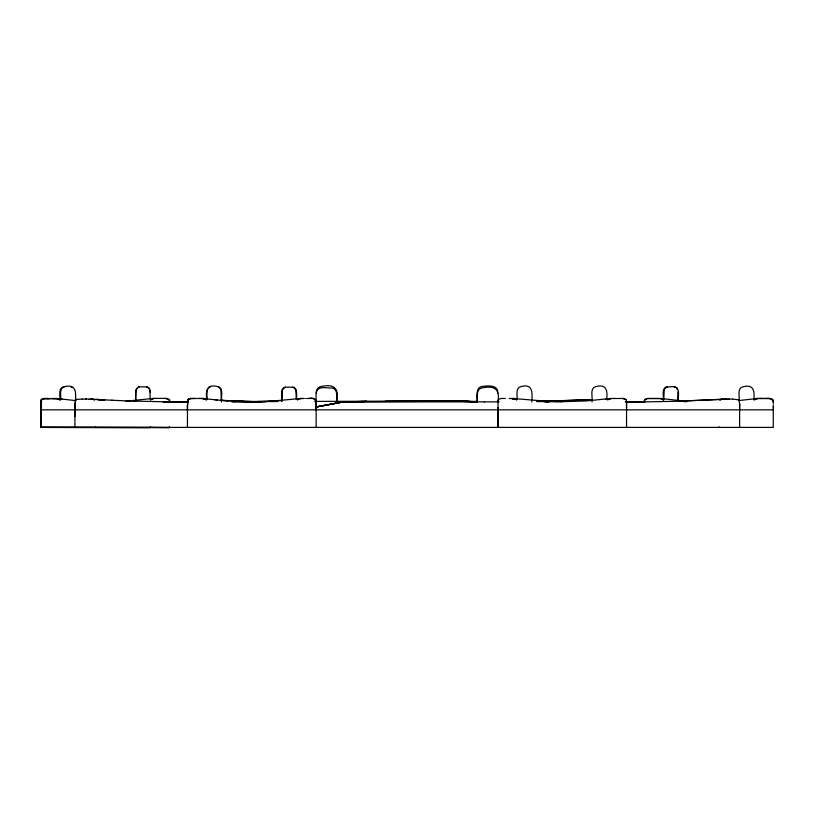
<?xml version="1.0" encoding="UTF-8"?>
<svg xmlns="http://www.w3.org/2000/svg" width="814" height="814" viewBox="0 0 814 814"><rect width="100%" height="100%" fill="white"/><g stroke="black" fill="none" stroke-linecap="round" stroke-linejoin="round"><path stroke-width="1.22" d="M40.72 409.422L40.731 408.659M40.741 406.542L40.741 405.779M74.919 416.422L74.929 405.453A42.532 30.087 90 0 0 74.908 404.151L75.254 400.447A2.015 1.425 -90 0 1 75.641 399.908L76.862 399.298M187.454 408.852L187.454 409.503M316.137 409.279L316.137 427.401M316.137 409.839C316.738 404.151 316.738 395.96 308.465 398.473M316.147 409.503L316.137 408.821M739.611 409.127L739.611 427.401M40.731 408.842L40.731 408.079M40.741 407.122L40.741 406.359M626.546 427.401L626.546 408.648M40.731 409.839L40.731 427.401L773.269 427.401L773.269 408.079M40.731 408.262L40.741 406.939M74.919 409.004L74.888 405.168M187.454 408.679L187.871 399.827L189.489 398.646L194.058 398.463L192.613 398.514M40.7 403.134L40.71 402.401M187.464 407.244L187.454 427.401M626.546 409.839L626.546 404.619A4.406 1.374 -88.8 0 0 626.577 404.08L626.373 402.665M739.611 409.839L739.611 407.753M773.29 403.49L773.269 401.831M773.269 404.914L773.259 406.939M187.434 402.655L187.668 400.366A2.493 1.76 -90 0 1 187.983 399.654L189.998 398.555A21.998 15.486 -90 0 1 191.015 398.484A23.586 16.677 -90 0 0 190.262 398.575L188.41 399.135A2.422 1.709 90 0 0 187.668 400.366M739.611 409.004L739.6 405.443A42.552 30.118 -90 0 1 739.621 404.151L739.275 400.447A2.015 1.425 90 0 0 738.888 399.908L732.773 399.074M739.641 405.189L739.6 407.621M40.71 402.574L40.731 401.862M187.434 402.401L187.668 400.407M644.037 402.401L644.271 400.407A2.493 1.76 -90 0 1 644.586 399.654L646.865 398.575A23.586 16.677 90 0 1 647.618 398.534L659.533 398.534A21.815 15.425 90 0 1 660.632 398.606L662.138 399.186M644.566 402.37L644.8 400.366A2.503 1.76 -90 0 1 645.115 399.603L647.395 398.524A23.698 16.677 90 0 1 648.148 398.484L651.19 398.463M40.731 402.035L40.771 401.343M40.771 401.516L40.842 400.854M664.275 389.54L663.725 399.827M40.842 401.037L40.944 400.407A2.493 1.76 90 0 1 41.26 399.654L43.529 398.575A23.586 16.677 -90 0 1 44.282 398.534L48.413 398.524M42.216 399.186L41.789 399.654A2.493 1.76 90 0 0 41.473 400.407L41.26 427.401L150.509 427.472M187.637 402.645L187.454 405.586M316.351 392.073C318.406 385.144 327.32 388.522 332.356 387.952C338.105 389.468 336.558 396.886 336.64 401.2M297.436 400.061L298.931 398.707L302.086 398.463M138.472 387.016L136.06 389.54L135.592 400.976M136.783 388.38L135.694 392.134L135.694 400.976M664.204 389.54L665.699 387.515M75.305 403.123L74.929 404.11A6.909 6.665 -85.5 0 0 74.847 405.179M664.814 388.38L666.574 387.016M754.456 399.359L756.186 398.565A21.907 15.415 -90 0 1 757.285 398.484L760.856 398.463M719.79 399.898L722.883 399.104M719.82 399.918L721.296 399.257M59.971 400.101A2.493 1.76 -90 0 0 59.758 399.654L57.825 398.616A21.815 15.425 -90 0 0 56.736 398.534L44.292 398.707A23.606 16.707 90 0 0 43.539 398.748L41.26 399.827A2.493 1.76 90 0 0 40.944 400.59M298.087 399.186L299.583 398.616A21.805 15.415 90 0 1 300.681 398.534L303.093 398.514M608.485 399.186L609.981 398.616A21.805 15.415 -90 0 1 611.08 398.534L615.659 398.473M754.69 399.186L756.532 398.575A23.575 16.667 -90 0 1 757.285 398.534M755.209 399.186L756.715 398.565A21.907 15.415 90 0 1 757.814 398.484L769.718 398.484A23.687 16.667 90 0 1 770.471 398.524L772.74 399.613A2.503 1.76 -90 0 1 773.056 400.376L773.229 401.353M284.707 387.352L282.397 389.865L281.919 401.312M41.941 399.186L44.058 398.575A23.586 16.677 90 0 1 44.811 398.534L47.507 398.514M151.658 399.196L152.9 398.799M76.618 399.379L82.234 399.084M609.645 398.677L608.058 399.613A2.503 1.76 -90 0 0 607.844 400.061M546.225 401.628L556.634 401.048L544.128 401.699M340.405 402.411L316.127 407L340.415 402.401L363.99 401.628L340.415 402.401L316.127 407L340.394 402.401L352.187 401.851L484.472 401.872M64.316 386.864C58.801 388.095 61.182 395.98 60.653 399.827M138.37 387.016L139.357 386.864M210.653 386.65C205.128 387.881 207.519 395.767 206.99 399.613M285.582 387.189C279.406 388.237 282.387 397.252 281.664 401.312M666.513 387.016L667.46 386.864M153.398 398.412L127.137 401.058M512.311 399.277L513.339 399.135A23.728 16.483 -81.5 0 1 514.092 399.064L515.679 399.257M757.061 398.524L738.878 400.549M721.519 399.196L722.313 399.114M605.443 399.196L610.327 398.575L605.433 398.84M610.327 398.524L585.917 400.956L561.843 401.689M301.129 398.473L269.383 401.333L277.075 400.905L257.611 401.495M475.885 402.055L465.12 401.037L385.388 401.19M686.711 401.546L684.594 401.729M133.425 400.926L136.752 400.671M281.644 400.559L263.828 401.597L264.682 401.556M725.691 399.084L683.729 401.017M545.756 401.74L556.634 401.048M126.791 401.343L130.098 401.139M350.142 401.709L427.299 401.404M591.432 399.582L549.175 401.221M591.981 399.572L537.983 401.434M728.866 399.104L673.941 401.343L626.058 402.228M476.536 402.065L453.846 401.027M355.555 401.689L366.656 401.343M476.689 402.055L476.892 402.055A15.761 1.374 90 0 1 477.035 402.116L477.167 402.503M353.734 401.658L366.666 401.333M722.852 399.094L723.422 399.094M537.24 401.495L553.398 401.18L537.077 401.485M683.648 401.526L687.148 401.455M191.463 398.473L192.246 398.463M237.332 401.485L264.285 401.495M640.984 402.106L644.556 402.055M255.667 401.709L266.31 401.556M191.707 398.463L192.653 398.463M262.596 401.719L232.021 401.678M639.539 402.147L641.9 402.116M53.144 398.514L56.207 398.534A21.815 15.425 -90 0 1 57.306 398.606M198.585 398.473L200.071 398.463M618.64 398.473L622.985 398.484A23.687 16.667 90 0 1 623.738 398.524L626.007 399.613A2.503 1.76 -90 0 1 626.332 400.376L626.505 401.353M761.222 398.473L766.137 398.524M765.964 398.473L769.189 398.484A23.687 16.667 90 0 1 769.942 398.524L772.211 399.613A2.503 1.76 -90 0 1 772.527 400.376L772.639 400.824M53.337 398.514L51.19 398.697M53.185 398.687L56.237 398.707A21.836 15.456 -90 0 1 57.336 398.779L58.262 398.87M199.176 398.463L199.705 398.463M199.888 398.514L201.994 398.463M308.699 398.473L309.371 398.473M509.208 398.473L513.329 398.473A21.917 15.425 -90 0 1 514.428 398.555L516.361 399.613A2.503 1.76 -90 0 1 516.575 400.061M656.847 398.514L660.062 398.473A21.917 15.425 90 0 1 661.161 398.555L663.084 399.613A2.503 1.76 -90 0 1 663.308 400.061M656.298 398.463L653.876 398.473M729.588 399.084L732.549 399.094M88.858 399.074L86.152 399.104M198.128 398.524L197.436 398.473M308.241 398.473L307.56 398.524M618.192 398.524L617.5 398.473M277.757 401.526L231.848 401.678M314.804 401.414L405.453 401.119M86.172 399.084L85.663 399.104M85.928 399.094L82.214 399.094M89.072 399.084L91.392 399.094M405.403 401.119L453.866 401.017M178.927 401.74L187.647 401.719M427.279 401.404L477.37 401.363M442.724 401.424L467.348 401.383M484.289 401.872L499.124 401.851M217.969 386.65C207.061 383.679 205.525 390.476 206.736 399.613M139.255 386.864L146.673 386.864M285.327 387.189L292.898 387.189M617.032 398.534L615.883 398.473M196.978 398.524L194.912 398.463M200.926 398.463L204.69 398.707L206.176 400.061M169.261 401.729L179.222 401.74M41.26 409.839L773.269 409.839M169.475 426.485L169.475 427.584L40.731 427.401L150.448 427.574L150.448 426.475M767.317 398.463L768.162 398.524M653.347 398.524L651.373 398.514M306.4 398.484L305.708 398.524M728.591 399.084L729.12 399.104M159.768 398.361L166.321 398.372A23.921 17.002 90 0 1 167.084 398.412L169.404 399.511A2.523 1.791 -90 0 1 169.719 400.274L169.963 402.299M302.777 398.463L304.344 398.473M50.01 398.524L48.881 398.697M310.948 398.463L311.894 398.473M159.3 398.361L154.172 398.372A22.12 15.72 -90 0 0 153.052 398.453L151.089 399.511A2.523 1.791 -90 0 0 150.824 400.061M49.318 398.524L48.24 398.697M625.264 401.648L635.266 401.678M537.759 401.475L558.384 401.526M172.283 402.136L163.197 402.014L187.912 402.228M727.39 399.094L726.149 399.074M188.166 402.238L179.538 402.197L188.146 402.228M760.5 398.473L761.568 398.473M614.305 398.473L614.845 398.473M505.352 398.463L501.414 398.473A23.698 16.677 90 0 0 500.661 398.524L498.392 399.613A2.503 1.76 -90 0 0 498.076 400.366L497.863 427.401L497.842 409.717A2.635 2.635 0 0 1 498.158 407.987M194.017 398.463L194.953 398.463M194.241 398.514L194.78 398.514M47.527 398.687L48.067 398.687M201.903 398.514L202.737 398.473M171.449 402.126L179.558 402.197M180.464 402.197L126.994 400.895M150.437 427.401L169.475 427.584M90.832 399.094L104.457 399.898M247.741 401.506L258.333 401.709L241.28 401.394L258.486 401.699M556.532 401.048L559.157 401.088M547.69 401.485L561.884 401.689L536.772 400.895L550.193 401.526L549.328 401.485M248.646 401.709L231.695 401.19M251.485 401.689L221.998 400.559M126.17 401.363L130.077 401.434M126.18 401.343L129.823 401.404M165.608 398.707L165.914 398.718A23.586 16.677 -90 0 1 166.667 398.758L168.936 399.837A2.493 1.76 90 0 1 169.251 400.59L169.363 401.037M91.371 399.104L94.719 399.908L93.478 399.308M769.037 398.534L769.189 398.534A21.805 15.415 -90 0 1 770.288 398.616L772.211 399.664A2.483 1.76 90 0 1 772.527 400.417L772.639 400.864M769.566 398.534L769.718 398.534A23.575 16.667 90 0 1 770.471 398.575L772.74 399.664M242.511 401.383L221.947 400.274M119.393 400.569L127.004 400.885M538.522 401.302L548.117 401.719M111.803 400.223L119.627 400.59M104.721 399.888L112.23 400.254M550.193 401.526L512.881 398.473M104.782 399.888L96.815 399.491L104.507 399.888M257.631 401.506L261.345 401.709M97.09 399.491L100.712 399.684M56.96 398.575L62.027 398.85M686.68 401.149L677.34 400.529M92.186 399.135L92.979 399.216M681.735 400.763L660.815 398.524M214.815 399.715L217.196 399.898M76.129 400.661L57.489 398.575M465.12 401.027L476.892 402.055M222.202 400.529L202.483 398.473L207.336 398.931M220.696 400.183L227.991 400.905M231.644 401.302L235.297 401.689M623.738 398.524A23.687 16.667 -90 0 0 622.985 398.484A23.575 16.667 -90 0 1 623.738 398.575L626.007 399.664M674.226 386.864L675.986 387.515M292.653 387.189C298.026 387.84 296.296 395.411 296.561 399.002M217.714 386.65C223.891 387.698 220.92 396.713 221.632 400.773M146.571 386.864L149.247 388.38L150.336 392.134M70.818 386.864L72.578 387.515M57.987 398.931L58.801 399.186M738.349 399.542L738.888 399.918M677.35 388.38C674.653 385.164 669.576 387.413 666.025 387.016C661.568 389.448 663.827 395.838 663.247 399.827M293.528 387.352L295.838 389.865L296.306 399.002M218.6 386.803L220.899 389.326L221.377 401.923M147.446 387.016L149.145 388.38M205.535 399.186L203.683 398.524A23.698 16.677 -90 0 0 202.93 398.484A21.815 15.425 -90 0 1 204.029 398.606L205.535 399.135M315.415 402.442L315.608 402.625A1.76 1.76 -90 0 1 315.924 403.154L316.137 408.384M676.475 387.515C680.026 390.964 677.777 396.672 678.438 400.976M676.8 388.38L677.411 389.54M149.756 389.54L150.336 399.827M773.229 401.312L773.269 401.862M626.505 401.312L626.546 401.862M626.546 401.831L626.536 407.885M40.72 404.08L40.741 405.362M40.71 403.52L40.72 404.263M40.731 404.711L40.741 405.962M719.108 426.851L719.118 427.401M316.127 407.977L316.137 408.709M40.7 402.961L40.71 403.703M773.259 406.929L773.269 408.079M40.72 409.239L40.731 410.022M753.744 399.827C754.904 390.923 753.54 383.882 742.765 386.864C736.884 388.319 739.855 396.876 739.102 400.976M677.889 392.134L677.889 400.976M606.644 399.613C607.804 390.71 606.45 383.679 595.665 386.65C589.438 388.349 592.979 397.547 592.012 401.923M531.715 401.923C532.468 392.786 533.017 383.16 520.736 386.65C515.221 387.881 517.602 395.767 517.073 399.613M497.883 402.309C500.223 389.631 495.004 385.266 482.509 387.871C475.671 388.543 477.38 397.761 477.391 402.309M497.741 393.091C498.443 384.696 487.698 385.653 482.366 386.416C475.518 387.077 477.228 396.296 477.238 400.844M336.823 400.844C339.153 388.166 333.933 383.801 321.449 386.416C314.54 387.149 316.259 396.51 316.137 401.2M316.32 392.267L316.32 393.091M95.431 426.495L95.431 427.584M75.295 400.976C76.465 391.137 75.499 383.598 63.492 386.864C57.977 388.095 60.368 395.98 59.839 399.827M74.919 409.839L74.919 427.584M152.9 398.789A21.815 15.425 90 0 1 153.388 398.748M757.814 398.534A21.805 15.415 -90 0 0 756.715 398.616L754.792 399.613A2.503 1.76 -90 0 0 754.568 400.061M41.473 400.407A2.493 1.76 -90 0 1 41.789 399.654M56.736 398.534A21.815 15.425 90 0 1 57.825 398.606M44.058 398.575A23.586 16.677 -90 0 1 44.811 398.534M739.661 403.948A6.512 6.359 84.2 0 1 739.712 405.189M315.832 400.112A2.483 1.76 -90 0 0 315.618 399.654L313.339 398.575A23.575 16.667 90 0 0 312.586 398.534M622.985 398.534A23.575 16.667 90 0 1 623.738 398.575M498.137 407.906A3.236 3.236 0 0 1 498.555 407.651M190.262 398.575A23.586 16.677 90 0 1 191.015 398.534M187.281 405.606A32.194 19.475 -89.8 0 1 187.291 407.244M74.776 409.839A35.378 27.238 -89.9 0 1 74.776 409.004M644.861 401.74L635.144 401.678L644.841 401.75M611.08 398.534A21.805 15.415 90 0 0 609.981 398.616A21.907 15.415 -90 0 1 611.08 398.484"/></g></svg>
